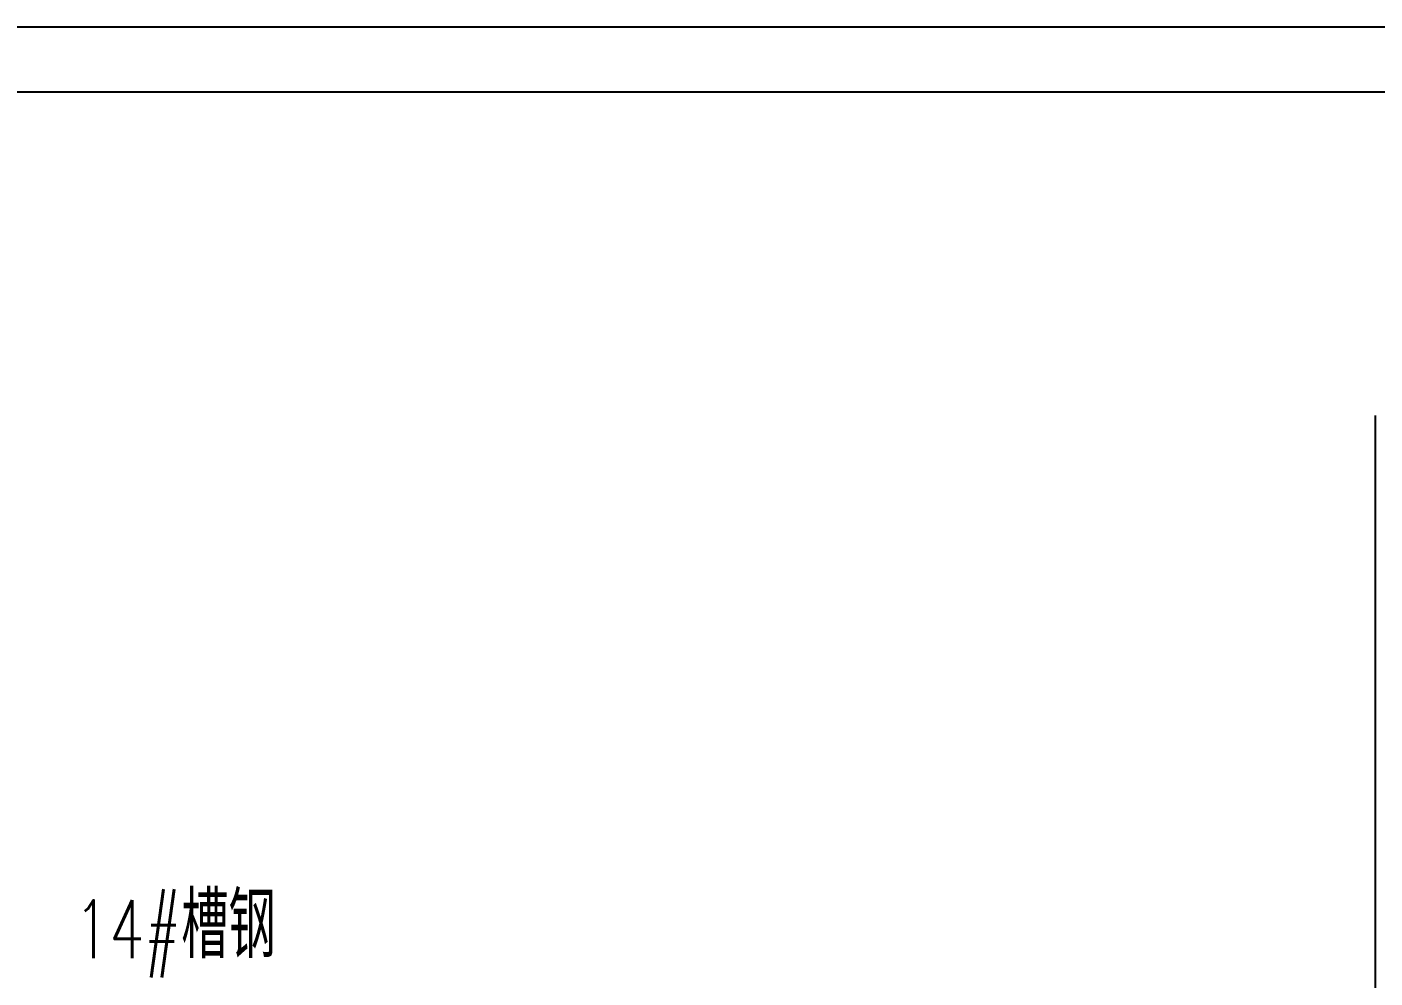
# Model space of a CAD drawing. Extents: x -31693 to 132909863, y -42052423 to 151957.
# Drawn here: x 266514 to 287305, y 137297 to 151957 of the extents above; entities that cross this region are included whole.
import ezdxf

# ---------------------------------------------------------------- set-up
doc = ezdxf.new("R2010")
doc.units = 0
doc.header["$LTSCALE"] = 1000
doc.header["$MEASUREMENT"] = 0
for name, color, linetype in [('DIM_SYMB', 3, 'Continuous'), ('PUB_TEXT', 7, 'Continuous'), ('边梁（14a槽钢', 3, 'Continuous')]:
    doc.layers.add(name, color=color, linetype=linetype)
doc.styles.add('_TCH_DIM', font='SIMPLEX', dxfattribs={"bigfont": 'GBCBIG'})

# ---------------------------------------------------------------- blocks, each defined once
blk = doc.blocks.new('ADad')
at = {"layer": 'DIM_SYMB', "color": 3}
blk.add_lwpolyline([(232924.3, 33926), (232924.3, 31735.6), (233092.3, 31674.5), (232756.3, 31615.2), (232924.3, 31555.6), (232924.3, 29365.2)], dxfattribs=at)
at = {"layer": 'PUB_TEXT', "color": 7, "style": '_TCH_DIM', "width": 0.705882}
blk.add_text('14#', height=89.25, dxfattribs=at).set_placement((230918.2, 33089.5))
at = {"layer": 'PUB_TEXT', "color": 7, "style": '_TCH_DIM'}
blk.add_text('槽钢', height=101.28, dxfattribs=at).set_placement((231083.2, 33089.5))

msp = doc.modelspace()

# ---------------------------------------------------------------- linework, layer by layer
at = {"layer": '边梁（14a槽钢'}
for points in [[(-31693, 151957), (409283, 151957), (409283, -98233), (-31693, -98233)], [(-30693, 150957), (408283, 150957), (408283, -97233), (-30693, -97233)]]:
    msp.add_lwpolyline(points, close=True, dxfattribs=at)

# ---------------------------------------------------------------- block references
at = {"layer": '边梁（14a槽钢', "xscale": 10, "yscale": 10, "zscale": 10}
msp.add_blockref('ADad', (-2041938, -193292), dxfattribs=at)

doc.saveas('drawing.dxf')
